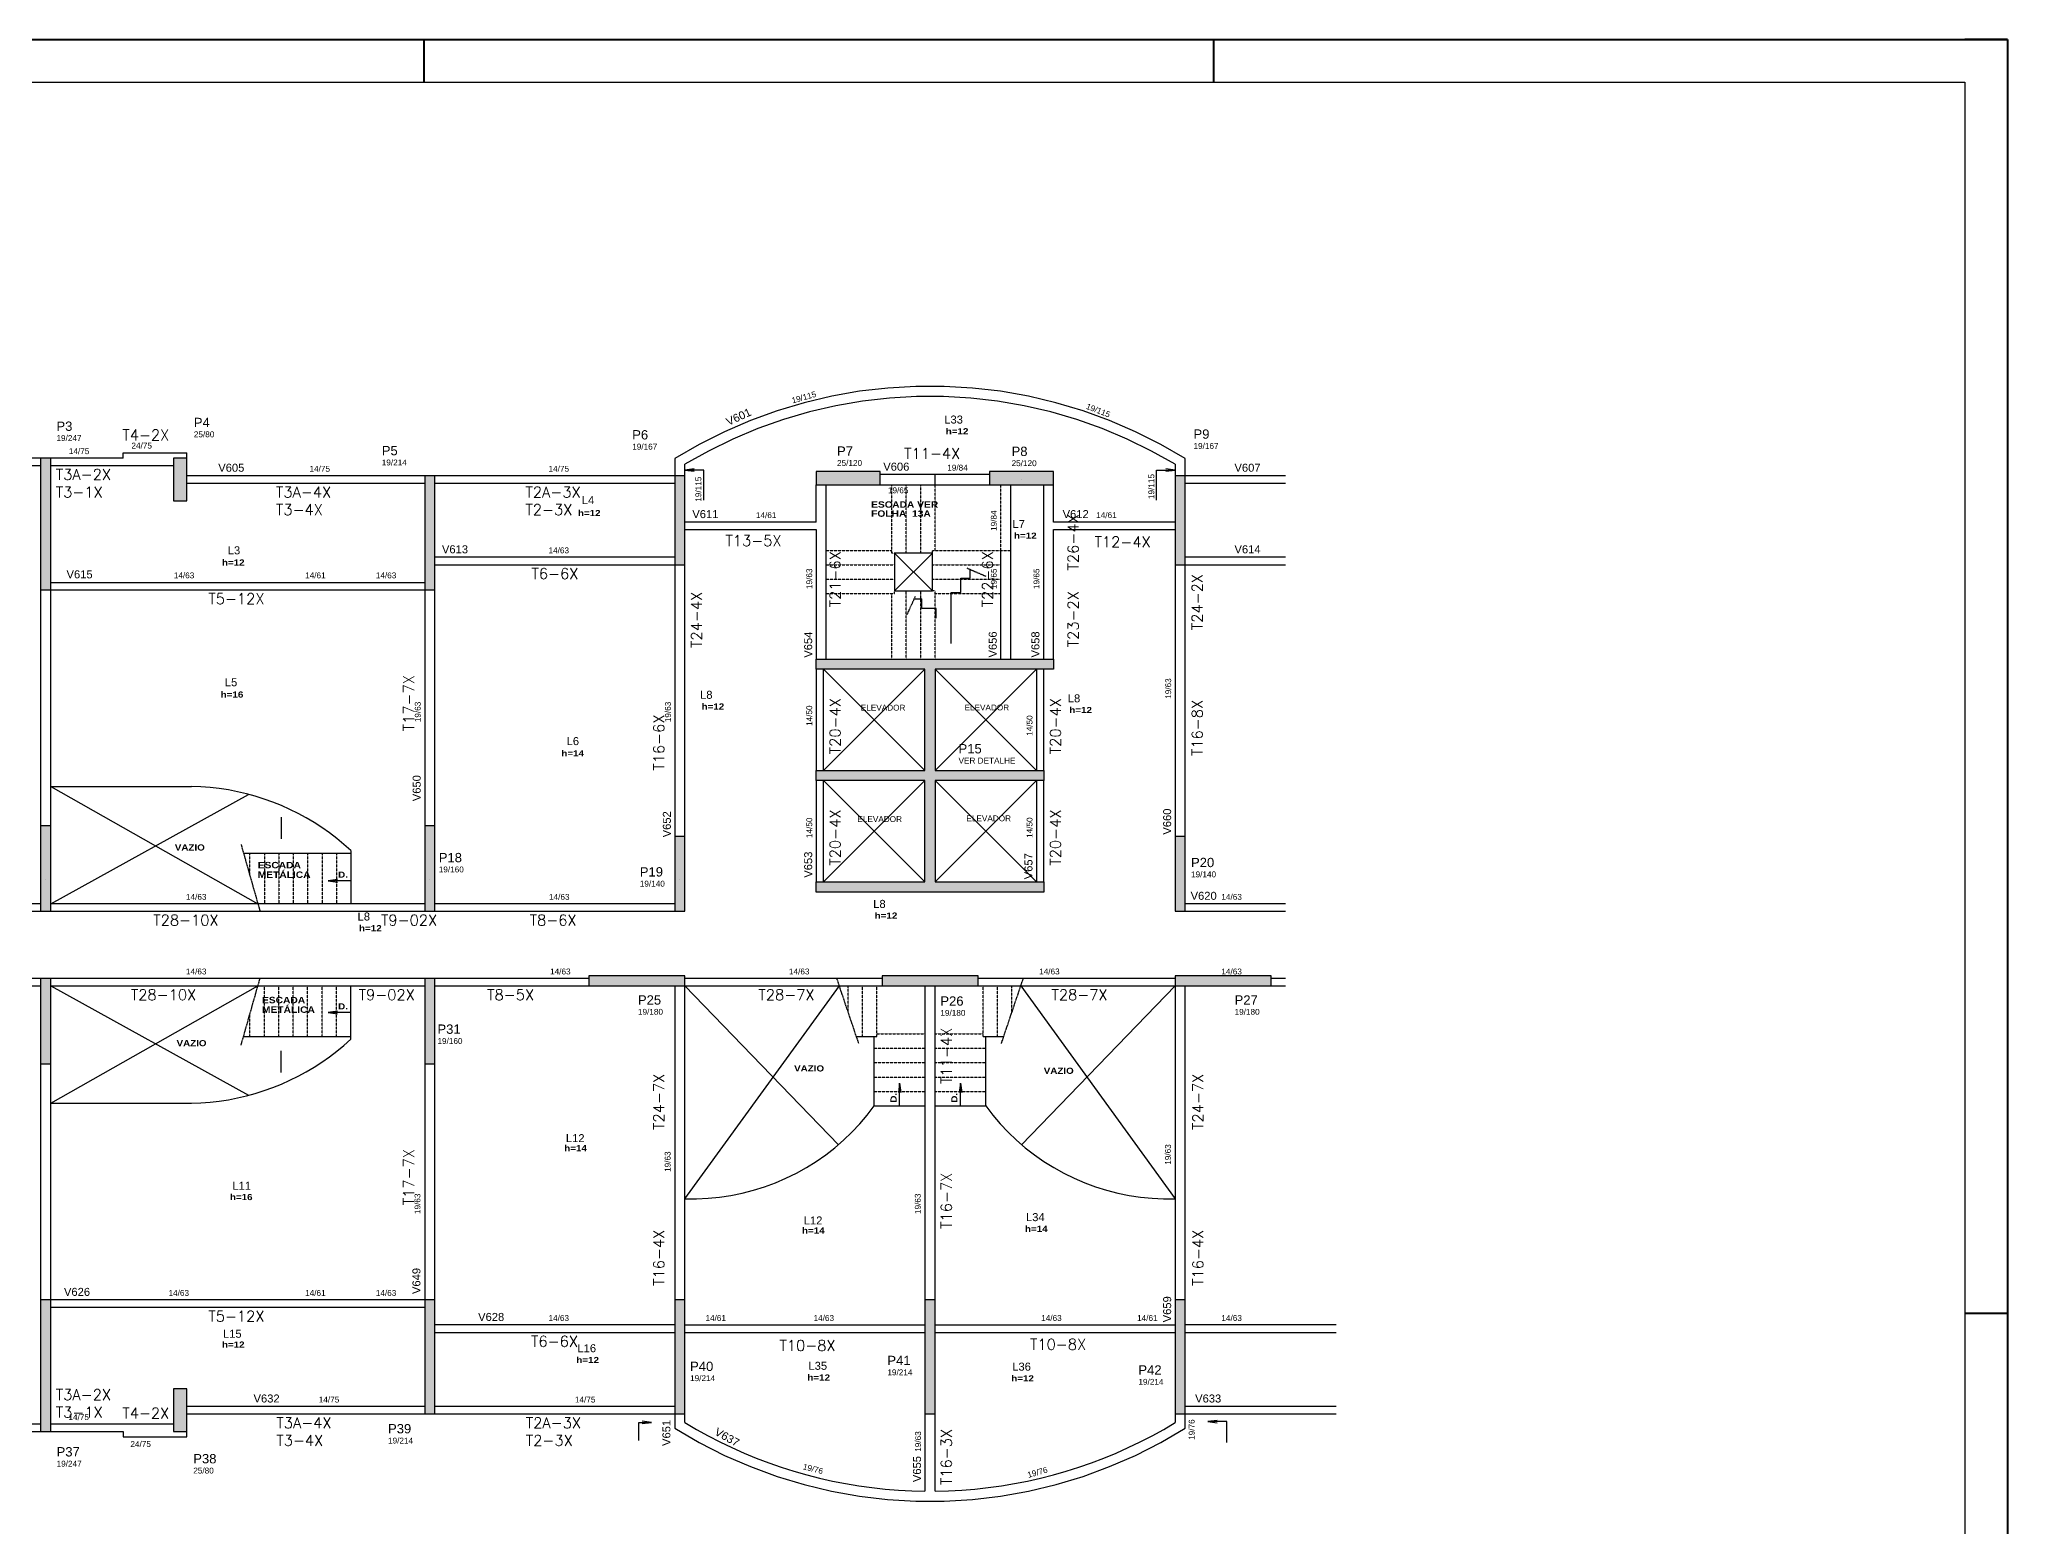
# Model space of a CAD drawing. Extents: x 18655 to 161354, y 153625 to 209880.
# Drawn here: x 20630 to 24320, y 207090 to 209880 of the extents above; entities that cross this region are included whole.
import ezdxf

# ---------------------------------------------------------------- set-up
doc = ezdxf.new("R2010")
doc.units = 0
for name, pattern in [('ESTILO_TQS_0002', [0.4, 0.1, -0.3]), ('ESTILO_TQS_0006', [0.3, 0.2, -0.1]), ('ESTILO_TQS_0007', [2.1, 1.5, -0.2, 0.2, -0.2])]:
    doc.linetypes.add(name, pattern=pattern)
doc.layers.get('0').update_dxf_attribs({"linetype": 'CONTINUOUS'})
doc.layers.add('00 - FELIPE', color=2, linetype='CONTINUOUS', plot=False)
for name, color, linetype in [('8', 111, 'CONTINUOUS'), ('MTH-230', 1, 'CONTINUOUS'), ('MTH-COTAS7', 31, 'CONTINUOUS'), ('MTH-DIM-PILAR', 3, 'CONTINUOUS'), ('MTH-DIM-VIGA', 3, 'CONTINUOUS'), ('MTH-EIXO-215', 1, 'CONTINUOUS'), ('MTH-EIXO-217', 8, 'CONTINUOUS'), ('MTH-FACE-VIGA', 7, 'CONTINUOUS'), ('MTH-PILAR-SEGUE', 5, 'CONTINUOUS'), ('MTH-SOMBRA25', 253, 'CONTINUOUS'), ('MTH-TIT1-PILAR', 5, 'CONTINUOUS'), ('MTH-TIT1-VIGA', 5, 'CONTINUOUS'), ('MTH-TXT-NEGRITO', 5, 'CONTINUOUS'), ('MTH-TXT-NOTAS', 3, 'CONTINUOUS'), ('MTH-VIGA-INVERTIDA', 7, 'ESTILO_TQS_0002')]:
    doc.layers.add(name, color=color, linetype=linetype)
doc.layers.add('FOLHA', color=255, linetype='CONTINUOUS', lineweight=40)
doc.styles.get("Standard").update_dxf_attribs({"font": 'ROMANS.SHX'})
doc.styles.add('TQS_ARIAL', font='arial.ttf')
doc.styles.add('TQS_ARIAL_BLACK', font='ariblk.ttf')

msp = doc.modelspace()

# ---------------------------------------------------------------- linework, layer by layer
at = {"color": 30}
for p, q in [((18855.69, 209799.92), (24239.28, 209799.92)), ((24239.28, 209799.92), (24239.28, 205180.82))]:
    msp.add_line(p, q, dxfattribs=at)
at = {"layer": '00 - FELIPE'}
for p, q in [((21082.91, 208421.31), (21082.91, 208380.81)), ((21082.91, 207942.31), (21082.91, 207982.81))]:
    msp.add_line(p, q, dxfattribs=at)
at = {"layer": 'FOLHA'}
for p, q in [((18654.51, 209880.4), (24319.75, 209880.4)), ((21350.33, 209880.4), (21350.33, 209799.92)), ((22831.02, 209880.4), (22831.02, 209799.92)), ((24319.75, 209880.4), (24239.28, 209880.4)), ((24319.75, 209880.4), (24319.75, 205100.34)), ((24319.75, 207490.37), (24239.28, 207490.37))]:
    msp.add_line(p, q, dxfattribs=at)
at = {"layer": 'MTH-230', "linetype": 'Continuous'}
for p, q in [((22304, 208916.81), (22233, 208845.81)), ((22233, 208916.81), (22304, 208845.81)), ((22100, 208698.81), (22290, 208508.81)), ((22290, 208698.81), (22100, 208508.81)), ((22309, 208698.81), (22499, 208508.81)), ((22499, 208698.81), (22309, 208508.81)), ((20651, 208478.81), (21039.3, 208258.81)), ((20651, 208258.81), (21021.75, 208464.07)), ((22100, 208489.81), (22290, 208299.81)), ((22290, 208489.81), (22100, 208299.81)), ((22309, 208489.81), (22499, 208299.81)), ((22499, 208489.81), (22309, 208299.81)), ((20651, 207884.81), (21039.3, 208104.81)), ((20651, 208104.81), (21021.75, 207899.55)), ((21840, 207705.42), (22129.4, 208104.81)), ((21840, 208104.81), (22127.86, 207806.95)), ((22469.59, 208104.81), (22759, 207705.42)), ((22471.14, 207806.95), (22759, 208104.81))]:
    msp.add_line(p, q, dxfattribs=at)
at = {"layer": 'MTH-COTAS7', "linetype": 'Continuous'}
for points in [[(21875.19, 209016.1), (21875.19, 209072.5), (21840, 209072.5), (21857.35, 209074.78), (21840, 209072.5), (21857.35, 209070.21)], [(21875.19, 209016.1), (21875.19, 209072.5), (21840, 209072.5), (21857.35, 209074.78), (21840, 209072.5), (21857.35, 209070.21)], [(21875.19, 209016.1), (21875.19, 209072.5), (21840, 209072.5), (21857.35, 209074.78), (21840, 209072.5), (21857.35, 209070.21)], [(21875.19, 209016.1), (21875.19, 209072.5), (21840, 209072.5), (21857.35, 209074.78), (21840, 209072.5), (21857.35, 209070.21)], [(22723.81, 209016.1), (22723.81, 209072.5), (22759, 209072.5), (22741.65, 209070.21), (22759, 209072.5), (22741.65, 209074.78)], [(22723.81, 209016.1), (22723.81, 209072.5), (22759, 209072.5), (22741.65, 209070.21), (22759, 209072.5), (22741.65, 209074.78)], [(22723.81, 209016.1), (22723.81, 209072.5), (22759, 209072.5), (22741.65, 209070.21), (22759, 209072.5), (22741.65, 209074.78)], [(22723.81, 209016.1), (22723.81, 209072.5), (22759, 209072.5), (22741.65, 209070.21), (22759, 209072.5), (22741.65, 209074.78)], [(21213.5, 208301.89), (21171.04, 208301.89), (21188.39, 208304.17), (21171.04, 208301.89), (21188.39, 208299.6)], [(21213.5, 208054.81), (21171.04, 208054.81), (21188.39, 208057.09), (21171.04, 208054.81), (21188.39, 208052.53)], [(22242.5, 207879.81), (22242.5, 207922.27), (22244.78, 207904.92), (22242.5, 207922.27), (22240.21, 207904.92)], [(22356.5, 207879.81), (22356.5, 207922.27), (22358.78, 207904.92), (22356.5, 207922.27), (22354.21, 207904.92)], [(21753.37, 207252.12), (21753.37, 207285.95), (21777.26, 207285.95), (21759.91, 207283.66), (21777.26, 207285.95), (21759.91, 207288.23)], [(22856.14, 207248.03), (22856.14, 207287.5), (22820.47, 207287.5), (22837.82, 207289.78), (22820.47, 207287.5), (22837.82, 207285.21)]]:
    msp.add_lwpolyline(points, dxfattribs=at)
at = {"layer": 'MTH-EIXO-215', "linetype": 'Continuous'}
for p, q in [((22356.89, 208842.81), (22356.89, 208869.81)), ((22356.89, 208869.81), (22374.89, 208869.81)), ((22374.89, 208869.81), (22374.89, 208885.89)), ((22269.5, 208830.6), (22284, 208830.6)), ((22284, 208812.6), (22284, 208830.6)), ((22338.89, 208746.96), (22338.89, 208842.81)), ((22338.89, 208842.81), (22356.89, 208842.81)), ((22311, 208812.6), (22284, 208812.6)), ((22311, 208794.6), (22311, 208812.6))]:
    msp.add_line(p, q, dxfattribs=at)
at = {"layer": 'MTH-EIXO-217', "linetype": 'ESTILO_TQS_0007'}
for p, q in [((22368.13, 208888.78), (22404.14, 208873.37)), ((22271.72, 208835.52), (22256.01, 208800.76)), ((21007.77, 208370.03), (21043.27, 208244.81)), ((21007.77, 207993.59), (21043.27, 208118.81)), ((22165.84, 207996.68), (22124.69, 208118.81)), ((22433.15, 207996.68), (22474.31, 208118.81))]:
    msp.add_line(p, q, dxfattribs=at)
at = {"layer": 'MTH-FACE-VIGA', "linetype": 'Continuous'}
for p, q in [((20632, 209094.81), (20537, 209094.81)), ((20787, 209094.81), (20651, 209094.81)), ((20787, 209094.81), (20787, 209104.81)), ((20787, 209104.81), (20906, 209104.81)), ((20906, 209094.81), (20906, 209104.81)), ((21821, 209093.85), (21821, 209072.11)), ((22778, 209072.13), (22778, 209093.85)), ((20436.5, 209080.81), (20632, 209080.81)), ((20458.5, 209080.81), (20632, 209080.81)), ((20651, 209080.81), (20881, 209080.81)), ((21352, 209061.81), (20906, 209061.81)), ((20906, 209047.81), (21352, 209047.81)), ((21821, 209061.81), (21371, 209061.81)), ((21371, 209047.81), (21821, 209047.81)), ((21821, 209072.11), (21821, 209061.81)), ((21840, 209061.81), (21840, 209083.18)), ((22411, 209063.81), (22206, 209063.81)), ((22309, 209044.81), (22309, 209063.81)), ((22759, 209083.18), (22759, 209061.81)), ((22778, 209061.81), (22778, 209072.13)), ((22965.61, 209061.81), (22778, 209061.81)), ((22778, 209047.81), (22965.61, 209047.81)), ((22086, 208974.81), (22086, 209044.81)), ((22105, 208717.81), (22105, 209044.81)), ((22206, 209044.81), (22309, 209044.81)), ((22309, 209044.81), (22411, 209044.81)), ((22451, 208717.81), (22451, 209044.81)), ((22512, 209044.81), (22512, 208974.81)), ((22531, 208974.81), (22531, 209044.81)), ((22086, 208974.81), (21840, 208974.81)), ((22512, 208974.81), (22512, 208960.81)), ((22759, 208974.81), (22531, 208974.81)), ((21840, 208960.81), (22086, 208960.81)), ((22086, 208960.81), (22086, 208717.81)), ((22512, 208960.81), (22512, 208717.81)), ((22531, 208960.81), (22759, 208960.81)), ((22531, 208717.81), (22531, 208960.81)), ((21821, 208908.81), (21371, 208908.81)), ((22432, 208717.81), (22432, 208921.81)), ((22965.61, 208908.81), (22778, 208908.81)), ((21371, 208894.81), (21821, 208894.81)), ((21821, 208894.81), (21821, 208384.81)), ((21840, 208384.81), (21840, 208894.81)), ((22759, 208894.81), (22759, 208384.81)), ((22778, 208384.81), (22778, 208894.81)), ((22778, 208894.81), (22965.61, 208894.81)), ((20632, 208847.81), (20632, 208404.81)), ((20651, 208861.81), (21352, 208861.81)), ((20651, 208404.81), (20651, 208847.81)), ((20651, 208847.81), (21352, 208847.81)), ((21352, 208847.81), (21352, 208404.81)), ((21371, 208404.81), (21371, 208847.81)), ((22086, 208698.81), (22086, 208508.81)), ((22100, 208508.81), (22100, 208698.81)), ((22499, 208698.81), (22499, 208508.81)), ((22513, 208508.81), (22513, 208698.81)), ((20651, 208478.81), (20915, 208478.81)), ((22086, 208489.81), (22086, 208299.81)), ((22100, 208299.81), (22100, 208489.81)), ((22499, 208489.81), (22499, 208299.81)), ((22513, 208299.81), (22513, 208489.81)), ((21012.37, 208353.81), (21213.5, 208353.81)), ((21213.5, 208358.81), (21213.5, 208258.81)), ((20632, 208258.81), (20472.5, 208258.81)), ((20472.5, 208244.81), (20632, 208244.81)), ((21352, 208258.81), (20651, 208258.81)), ((20651, 208244.81), (21352, 208244.81)), ((21821, 208258.81), (21371, 208258.81)), ((21371, 208244.81), (21821, 208244.81)), ((22965.61, 208258.81), (22778, 208258.81)), ((22778, 208244.81), (22965.61, 208244.81)), ((20632, 208118.81), (20472.5, 208118.81)), ((20472.5, 208104.81), (20632, 208104.81)), ((21352, 208118.81), (20651, 208118.81)), ((20651, 208104.81), (21352, 208104.81)), ((21213.5, 208004.81), (21213.5, 208104.81)), ((21660, 208118.81), (21371, 208118.81)), ((21371, 208104.81), (21660, 208104.81)), ((21821, 208104.81), (21821, 207515.81)), ((22209.5, 208118.81), (21840, 208118.81)), ((21840, 208104.81), (22209.5, 208104.81)), ((21840, 207515.81), (21840, 208104.81)), ((22290, 208104.81), (22290, 207515.81)), ((22309, 207515.81), (22309, 208104.81)), ((22759, 208118.81), (22389.5, 208118.81)), ((22389.5, 208104.81), (22759, 208104.81)), ((22759, 208104.81), (22759, 207515.81)), ((22778, 207515.81), (22778, 208104.81)), ((22965.61, 208118.81), (22939, 208118.81)), ((22939, 208104.81), (22965.61, 208104.81)), ((21012.37, 208009.81), (21213.5, 208009.81)), ((22161.42, 208009.81), (22200, 208009.81)), ((22195, 207879.81), (22195, 208009.81)), ((22399, 208009.81), (22437.58, 208009.81)), ((22404, 207879.81), (22404, 208009.81)), ((20632, 207958.81), (20632, 207515.81)), ((20651, 207515.81), (20651, 207958.81)), ((21352, 207958.81), (21352, 207515.81)), ((21371, 207515.81), (21371, 207958.81)), ((20651, 207884.81), (20915, 207884.81)), ((22195, 207879.81), (22290, 207879.81)), ((22309, 207879.81), (22404, 207879.81)), ((21352, 207515.81), (20651, 207515.81)), ((21352, 207501.81), (20651, 207501.81)), ((21821, 207468.81), (21371, 207468.81)), ((21840, 207468.81), (22290, 207468.81)), ((22309, 207468.81), (22759, 207468.81)), ((23060.66, 207468.81), (22778, 207468.81)), ((21371, 207454.81), (21821, 207454.81)), ((21840, 207454.81), (22290, 207454.81)), ((22309, 207454.81), (22759, 207454.81)), ((22778, 207454.81), (23060.66, 207454.81)), ((21352, 207315.81), (20906, 207315.81)), ((21821, 207315.81), (21371, 207315.81)), ((23060.66, 207315.81), (22778, 207315.81)), ((20632, 207282.81), (20436.5, 207282.81)), ((20881, 207282.81), (20651, 207282.81)), ((20906, 207301.81), (21352, 207301.81)), ((21371, 207301.81), (21821, 207301.81)), ((21821, 207301.81), (21821, 207275.01)), ((21840, 207285.62), (21840, 207301.81)), ((22290, 207301.81), (22290, 207156.86)), ((22309, 207156.86), (22309, 207301.81)), ((22759, 207301.81), (22759, 207285.62)), ((22778, 207275.01), (22778, 207301.81)), ((22778, 207301.81), (23060.66, 207301.81)), ((20537, 207268.81), (20632, 207268.81)), ((20651, 207268.81), (20787, 207268.81)), ((20787, 207268.81), (20787, 207258.81)), ((20787, 207258.81), (20906, 207258.81)), ((20906, 207258.81), (20906, 207268.81))]:
    msp.add_line(p, q, dxfattribs=at)
for points in [[(22778, 209093.85), (22732.1, 209120.41), (22684.73, 209144.25), (22636.05, 209165.29), (22586.23, 209183.46), (22535.44, 209198.69), (22483.84, 209210.94), (22431.62, 209220.17), (22378.95, 209226.33), (22326.01, 209229.42), (22272.98, 209229.42), (22220.04, 209226.33), (22167.37, 209220.17), (22115.15, 209210.94), (22063.56, 209198.69), (22012.77, 209183.46), (21962.95, 209165.29), (21914.27, 209144.25), (21866.9, 209120.41), (21821, 209093.85)], [(22759, 209083.18), (22714.74, 209108.14), (22669.12, 209130.53), (22622.31, 209150.28), (22574.44, 209167.33), (22525.68, 209181.62), (22476.19, 209193.12), (22426.12, 209201.77), (22375.63, 209207.55), (22324.9, 209210.45), (22274.09, 209210.45), (22223.36, 209207.55), (22172.88, 209201.77), (22122.81, 209193.12), (22073.32, 209181.62), (22024.56, 209167.33), (21976.69, 209150.28), (21929.88, 209130.53), (21884.26, 209108.14), (21840, 209083.18)], [(22304, 208916.81), (22233, 208916.81), (22233, 208845.81), (22304, 208845.81), (22304, 208916.81)], [(21213.5, 208358.81), (21200.57, 208370.33), (21187.22, 208381.34), (21173.44, 208391.83), (21159.28, 208401.79), (21144.74, 208411.2), (21129.86, 208420.03), (21114.64, 208428.3), (21099.12, 208435.97), (21083.32, 208443.04), (21067.26, 208449.5), (21050.96, 208455.33), (21034.44, 208460.54), (21017.74, 208465.11), (21000.88, 208469.03), (20983.88, 208472.3), (20966.77, 208474.92), (20949.56, 208476.88), (20932.3, 208478.18), (20915, 208478.81)], [(20915, 207884.81), (20932.3, 207885.44), (20949.56, 207886.74), (20966.77, 207888.7), (20983.88, 207891.32), (21000.88, 207894.59), (21017.74, 207898.51), (21034.44, 207903.08), (21050.96, 207908.29), (21067.26, 207914.12), (21083.32, 207920.58), (21099.12, 207927.65), (21114.64, 207935.32), (21129.86, 207943.58), (21144.74, 207952.42), (21159.28, 207961.83), (21173.44, 207971.78), (21187.22, 207982.28), (21200.57, 207993.29), (21213.5, 208004.81)], [(21840, 207705.42), (21861.66, 207705.32), (21883.29, 207706.32), (21904.85, 207708.43), (21926.27, 207711.65), (21947.5, 207715.96), (21968.48, 207721.35), (21989.16, 207727.8), (22009.48, 207735.31), (22029.38, 207743.86), (22048.82, 207753.41), (22067.75, 207763.94), (22086.11, 207775.43), (22103.86, 207787.85), (22120.95, 207801.16), (22137.34, 207815.33), (22152.97, 207830.32), (22167.82, 207846.09), (22181.84, 207862.6), (22195, 207879.81)], [(22404, 207879.81), (22417.15, 207862.6), (22431.17, 207846.09), (22446.02, 207830.32), (22461.66, 207815.33), (22478.05, 207801.16), (22495.13, 207787.85), (22512.88, 207775.43), (22531.25, 207763.94), (22550.17, 207753.41), (22569.62, 207743.86), (22589.52, 207735.31), (22609.84, 207727.8), (22630.52, 207721.35), (22651.5, 207715.96), (22672.72, 207711.65), (22694.15, 207708.43), (22715.7, 207706.32), (22737.34, 207705.32), (22759, 207705.42)], [(21840, 207285.62), (21861.48, 207272.96), (21883.31, 207260.91), (21905.46, 207249.49), (21927.94, 207238.69), (21950.7, 207228.53), (21973.75, 207219.02), (21997.05, 207210.16), (22020.6, 207201.96), (22044.36, 207194.43), (22068.33, 207187.57), (22092.48, 207181.39), (22116.8, 207175.89), (22141.26, 207171.09), (22165.85, 207166.97), (22190.55, 207163.55), (22215.33, 207160.83), (22240.18, 207158.8), (22265.08, 207157.48), (22290, 207156.86)], [(22309, 207156.86), (22333.92, 207157.48), (22358.82, 207158.8), (22383.67, 207160.83), (22408.45, 207163.55), (22433.14, 207166.97), (22457.73, 207171.09), (22482.2, 207175.89), (22506.51, 207181.39), (22530.67, 207187.57), (22554.64, 207194.43), (22578.4, 207201.96), (22601.95, 207210.16), (22625.25, 207219.02), (22648.3, 207228.53), (22671.06, 207238.69), (22693.53, 207249.49), (22715.69, 207260.91), (22737.52, 207272.96), (22759, 207285.62)], [(21821, 207275.01), (21866.82, 207248.22), (21914.13, 207224.17), (21962.78, 207202.94), (22012.59, 207184.6), (22063.39, 207169.22), (22115.01, 207156.86), (22167.26, 207147.54), (22219.97, 207141.32), (22272.96, 207138.2), (22326.04, 207138.2), (22379.02, 207141.32), (22431.73, 207147.54), (22483.99, 207156.86), (22535.61, 207169.22), (22586.41, 207184.6), (22636.22, 207202.94), (22684.86, 207224.17), (22732.18, 207248.22), (22778, 207275.01)]]:
    msp.add_lwpolyline(points, dxfattribs=at)
at = {"layer": 'MTH-PILAR-SEGUE', "linetype": 'Continuous'}
for p, q in [((22471, 209054.31), (22471, 209054.31)), ((20641.5, 208304.81), (20641.5, 208304.81)), ((21361.5, 208304.81), (21361.5, 208304.81)), ((21830.5, 208304.81), (21830.5, 208304.81))]:
    msp.add_line(p, q, dxfattribs=at)
for points in [[(20632, 208847.81), (20651, 208847.81), (20651, 209094.81), (20632, 209094.81), (20632, 208847.81)], [(20881, 209014.81), (20906, 209014.81), (20906, 209094.81), (20881, 209094.81), (20881, 209014.81)], [(21352, 208847.81), (21371, 208847.81), (21371, 209061.81), (21352, 209061.81), (21352, 208847.81)], [(21821, 208894.81), (21840, 208894.81), (21840, 209061.81), (21821, 209061.81), (21821, 208894.81)], [(22206, 209044.81), (22206, 209069.81), (22086, 209069.81), (22086, 209044.81), (22206, 209044.81)], [(22531, 209044.81), (22531, 209069.81), (22411, 209069.81), (22411, 209044.81), (22531, 209044.81)], [(22759, 208894.81), (22778, 208894.81), (22778, 209061.81), (22759, 209061.81), (22759, 208894.81)], [(22290, 208299.81), (22290, 208489.81), (22086, 208489.81), (22086, 208508.81), (22290, 208508.81), (22290, 208698.81), (22086, 208698.81), (22086, 208717.81), (22531, 208717.81), (22531, 208698.81), (22309, 208698.81), (22309, 208508.81), (22513, 208508.81), (22513, 208489.81), (22309, 208489.81), (22309, 208299.81), (22513, 208299.81), (22513, 208280.81), (22086, 208280.81), (22086, 208299.81), (22290, 208299.81)], [(20632, 208244.81), (20651, 208244.81), (20651, 208404.81), (20632, 208404.81), (20632, 208244.81)], [(21352, 208244.81), (21371, 208244.81), (21371, 208404.81), (21352, 208404.81), (21352, 208244.81)], [(21821, 208244.81), (21840, 208244.81), (21840, 208384.81), (21821, 208384.81), (21821, 208244.81)], [(22759, 208244.81), (22778, 208244.81), (22778, 208384.81), (22759, 208384.81), (22759, 208244.81)], [(20632, 207958.81), (20651, 207958.81), (20651, 208118.81), (20632, 208118.81), (20632, 207958.81)], [(21352, 207958.81), (21371, 207958.81), (21371, 208118.81), (21352, 208118.81), (21352, 207958.81)], [(21660, 208123.81), (21660, 208104.81), (21840, 208104.81), (21840, 208123.81), (21660, 208123.81)], [(22209.5, 208123.81), (22209.5, 208104.81), (22389.5, 208104.81), (22389.5, 208123.81), (22209.5, 208123.81)], [(22759, 208123.81), (22759, 208104.81), (22939, 208104.81), (22939, 208123.81), (22759, 208123.81)], [(20632, 207268.81), (20651, 207268.81), (20651, 207515.81), (20632, 207515.81), (20632, 207268.81)], [(21352, 207301.81), (21371, 207301.81), (21371, 207515.81), (21352, 207515.81), (21352, 207301.81)], [(21821, 207301.81), (21840, 207301.81), (21840, 207515.81), (21821, 207515.81), (21821, 207301.81)], [(22290, 207301.81), (22309, 207301.81), (22309, 207515.81), (22290, 207515.81), (22290, 207301.81)], [(22759, 207301.81), (22778, 207301.81), (22778, 207515.81), (22759, 207515.81), (22759, 207301.81)], [(20881, 207268.81), (20906, 207268.81), (20906, 207348.81), (20881, 207348.81), (20881, 207268.81)]]:
    msp.add_lwpolyline(points, dxfattribs=at)
at = {"layer": 'MTH-SOMBRA25', "linetype": 'Continuous'}
for points in [[(20632, 208847.81), (20651, 208847.81), (20651, 209094.81)], [(20632, 208847.81), (20651, 209094.81), (20632, 209094.81)], [(20632, 208847.81), (20632, 209094.81), (20632, 208847.81)], [(20881, 209014.81), (20906, 209014.81), (20906, 209094.81)], [(20881, 209014.81), (20906, 209094.81), (20881, 209094.81)], [(20881, 209014.81), (20881, 209094.81), (20881, 209014.81)], [(21352, 208847.81), (21371, 208847.81), (21371, 209061.81)], [(21352, 208847.81), (21371, 209061.81), (21352, 209061.81)], [(21352, 208847.81), (21352, 209061.81), (21352, 208847.81)], [(21821, 208894.81), (21840, 208894.81), (21840, 209061.81)], [(21821, 208894.81), (21840, 209061.81), (21821, 209061.81)], [(21821, 208894.81), (21821, 209061.81), (21821, 208894.81)], [(22206, 209044.81), (22206, 209069.81), (22086, 209069.81)], [(22206, 209044.81), (22086, 209069.81), (22086, 209044.81)], [(22531, 209044.81), (22531, 209069.81), (22411, 209069.81)], [(22531, 209044.81), (22411, 209069.81), (22411, 209044.81)], [(22759, 208894.81), (22778, 208894.81), (22778, 209061.81)], [(22759, 208894.81), (22778, 209061.81), (22759, 209061.81)], [(22759, 208894.81), (22759, 209061.81), (22759, 208894.81)], [(22206, 209044.81), (22086, 209044.81), (22206, 209044.81)], [(22531, 209044.81), (22411, 209044.81), (22531, 209044.81)], [(22531, 208717.81), (22290, 208698.81), (22086, 208698.81)], [(22531, 208717.81), (22086, 208698.81), (22086, 208717.81)], [(22309, 208698.81), (22290, 208698.81), (22531, 208717.81)], [(22309, 208698.81), (22531, 208717.81), (22531, 208698.81)], [(22309, 208698.81), (22290, 208508.81), (22290, 208698.81)], [(22309, 208489.81), (22290, 208508.81), (22309, 208698.81)], [(22309, 208508.81), (22309, 208489.81), (22309, 208698.81)], [(22290, 208508.81), (22290, 208489.81), (22086, 208489.81)], [(22290, 208508.81), (22086, 208489.81), (22086, 208508.81)], [(22309, 208299.81), (22290, 208299.81), (22290, 208508.81)], [(22290, 208299.81), (22290, 208489.81), (22290, 208508.81)], [(22309, 208489.81), (22309, 208299.81), (22290, 208508.81)], [(22309, 208508.81), (22513, 208508.81), (22513, 208489.81)], [(22309, 208508.81), (22513, 208489.81), (22309, 208489.81)], [(20632, 208244.81), (20651, 208244.81), (20651, 208404.81)], [(20632, 208244.81), (20651, 208404.81), (20632, 208404.81)], [(20632, 208244.81), (20632, 208404.81), (20632, 208244.81)], [(21352, 208244.81), (21371, 208244.81), (21371, 208404.81)], [(21352, 208244.81), (21371, 208404.81), (21352, 208404.81)], [(21352, 208244.81), (21352, 208404.81), (21352, 208244.81)], [(21821, 208244.81), (21840, 208244.81), (21840, 208384.81)], [(21821, 208244.81), (21840, 208384.81), (21821, 208384.81)], [(21821, 208244.81), (21821, 208384.81), (21821, 208244.81)], [(22759, 208244.81), (22778, 208244.81), (22778, 208384.81)], [(22759, 208244.81), (22778, 208384.81), (22759, 208384.81)], [(22759, 208244.81), (22759, 208384.81), (22759, 208244.81)], [(22086, 208280.81), (22086, 208299.81), (22290, 208299.81)], [(22086, 208280.81), (22290, 208299.81), (22513, 208280.81)], [(22513, 208280.81), (22290, 208299.81), (22309, 208299.81)], [(22513, 208299.81), (22513, 208280.81), (22309, 208299.81)], [(20632, 207958.81), (20651, 207958.81), (20651, 208118.81)], [(20632, 207958.81), (20651, 208118.81), (20632, 208118.81)], [(20632, 207958.81), (20632, 208118.81), (20632, 207958.81)], [(21352, 207958.81), (21371, 207958.81), (21371, 208118.81)], [(21352, 207958.81), (21371, 208118.81), (21352, 208118.81)], [(21352, 207958.81), (21352, 208118.81), (21352, 207958.81)], [(21660, 208123.81), (21660, 208104.81), (21840, 208104.81)], [(21660, 208123.81), (21840, 208104.81), (21840, 208123.81)], [(21660, 208123.81), (21840, 208123.81), (21660, 208123.81)], [(22209.5, 208123.81), (22209.5, 208104.81), (22389.5, 208104.81)], [(22209.5, 208123.81), (22389.5, 208104.81), (22389.5, 208123.81)], [(22209.5, 208123.81), (22389.5, 208123.81), (22209.5, 208123.81)], [(22759, 208123.81), (22759, 208104.81), (22939, 208104.81)], [(22759, 208123.81), (22939, 208104.81), (22939, 208123.81)], [(22759, 208123.81), (22939, 208123.81), (22759, 208123.81)], [(20632, 207268.81), (20651, 207268.81), (20651, 207515.81)], [(20632, 207268.81), (20651, 207515.81), (20632, 207515.81)], [(20632, 207268.81), (20632, 207515.81), (20632, 207268.81)], [(21352, 207301.81), (21371, 207301.81), (21371, 207515.81)], [(21352, 207301.81), (21371, 207515.81), (21352, 207515.81)], [(21352, 207301.81), (21352, 207515.81), (21352, 207301.81)], [(21821, 207301.81), (21840, 207301.81), (21840, 207515.81)], [(21821, 207301.81), (21840, 207515.81), (21821, 207515.81)], [(21821, 207301.81), (21821, 207515.81), (21821, 207301.81)], [(22290, 207301.81), (22309, 207301.81), (22309, 207515.81)], [(22290, 207301.81), (22309, 207515.81), (22290, 207515.81)], [(22290, 207301.81), (22290, 207515.81), (22290, 207301.81)], [(22759, 207301.81), (22778, 207301.81), (22778, 207515.81)], [(22759, 207301.81), (22778, 207515.81), (22759, 207515.81)], [(22759, 207301.81), (22759, 207515.81), (22759, 207301.81)], [(20881, 207268.81), (20906, 207268.81), (20906, 207348.81)], [(20881, 207268.81), (20906, 207348.81), (20881, 207348.81)], [(20881, 207268.81), (20881, 207348.81), (20881, 207268.81)]]:
    msp.add_solid(points, dxfattribs=at)
at = {"layer": 'MTH-VIGA-INVERTIDA', "linetype": 'ESTILO_TQS_0006'}
for p, q in [((22228, 208916.81), (22228, 209044.81)), ((22255, 208916.81), (22255, 209044.81)), ((22282, 208916.81), (22282, 209044.81)), ((22309, 208921.81), (22309, 209044.81)), ((22432, 208921.81), (22432, 209044.81)), ((22105, 208921.81), (22228, 208921.81)), ((22233, 208916.81), (22228, 208916.81)), ((22304, 208921.81), (22451, 208921.81)), ((22304, 208916.81), (22304, 208921.81)), ((22105, 208894.81), (22233, 208894.81)), ((22105, 208867.81), (22233, 208867.81)), ((22304, 208894.81), (22432, 208894.81)), ((22304, 208867.81), (22432, 208867.81)), ((22105, 208840.81), (22233, 208840.81)), ((22228, 208717.81), (22228, 208840.81)), ((22233, 208840.81), (22233, 208845.81)), ((22255, 208717.81), (22255, 208845.81)), ((22282, 208717.81), (22282, 208845.81)), ((22309, 208845.81), (22304, 208845.81)), ((22309, 208717.81), (22309, 208845.81)), ((22309, 208840.81), (22432, 208840.81)), ((21024.5, 208311.01), (21024.5, 208353.81)), ((21051.5, 208353.81), (21051.5, 208258.81)), ((21078.5, 208353.81), (21078.5, 208258.81)), ((21105.5, 208353.81), (21105.5, 208258.81)), ((21132.5, 208353.81), (21132.5, 208258.81)), ((21159.5, 208353.81), (21159.5, 208258.81)), ((21186.5, 208353.81), (21186.5, 208258.81)), ((21051.5, 208009.81), (21051.5, 208104.81)), ((21078.5, 208009.81), (21078.5, 208104.81)), ((21105.5, 208009.81), (21105.5, 208104.81)), ((21132.5, 208009.81), (21132.5, 208104.81)), ((21159.5, 208009.81), (21159.5, 208104.81)), ((21186.5, 208009.81), (21186.5, 208104.81)), ((22146, 208055.57), (22146, 208104.81)), ((22173, 208009.81), (22173, 208104.81)), ((22200, 208009.81), (22200, 208104.81)), ((22399, 208009.81), (22399, 208104.81)), ((22426, 208009.81), (22426, 208104.81)), ((22453, 208055.57), (22453, 208104.81)), ((21024.5, 208009.81), (21024.5, 208052.6)), ((22200, 208014.81), (22290, 208014.81)), ((22309, 208014.81), (22399, 208014.81)), ((22195, 207987.81), (22290, 207987.81)), ((22309, 207987.81), (22404, 207987.81)), ((22195, 207960.81), (22290, 207960.81)), ((22309, 207960.81), (22404, 207960.81)), ((22195, 207933.81), (22290, 207933.81)), ((22195, 207906.81), (22290, 207906.81)), ((22309, 207933.81), (22404, 207933.81)), ((22309, 207906.81), (22404, 207906.81))]:
    msp.add_line(p, q, dxfattribs=at)

# ---------------------------------------------------------------- texts
at = {"layer": '8', "color": 1, "linetype": 'Continuous'}
for s, p in [('T4-2X', (20785.16, 209128.19)), ('T11-4X', (22250.89, 209093.35)), ('T3A-2X', (20660.43, 209054.03)), ('T3-1X', (20660.43, 209021.07)), ('T3A-4X', (21073.13, 209021.03)), ('T2A-3X', (21540.88, 209021.03)), ('T3-4X', (21073.13, 208988.07)), ('T2-3X', (21540.88, 208988.07)), ('T13-5X', (21915.89, 208929.9)), ('T12-4X', (22607.89, 208927.55)), ('T6-6X', (21552.19, 208868.03)), ('T5-12X', (20946.38, 208821.03)), ('T9-02X', (21270.16, 208218.03)), ('T8-6X', (21548.89, 208218.03)), ('T9-02X', (21228.21, 208078.03)), ('T8-5X', (21469.14, 208078.03)), ('T5-12X', (20946.38, 207475.03)), ('T6-6X', (21551.44, 207428.03)), ('T10-8X', (22017.14, 207420.12)), ('T10-8X', (22486.89, 207422.31)), ('T3A-2X', (20660.43, 207327.86)), ('T3-1X', (20660.43, 207294.89)), ('T4-2X', (20785.16, 207293.34)), ('T3A-4X', (21073.88, 207275.03)), ('T2A-3X', (21541.63, 207275.03)), ('T3-4X', (21073.88, 207242.07)), ('T2-3X', (21541.63, 207242.07))]:
    msp.add_text(s, height=20.16, dxfattribs=at).set_placement(p)
for s, p in [('T26-4X', (22577.82, 208884.08)), ('T21-6X', (22131.55, 208815)), ('T22-6X', (22417.48, 208815)), ('T24-2X', (22810.53, 208772.13)), ('T24-4X', (21871.55, 208738.72)), ('T23-2X', (22577.82, 208739.99)), ('T17-7X', (21332.09, 208582.45)), ('T20-4X', (22131.55, 208539.3)), ('T20-4X', (22544.55, 208539.3)), ('T16-6X', (21801.09, 208508.51)), ('T16-8X', (22810.53, 208536.02)), ('T20-4X', (22131.55, 208330.3)), ('T20-4X', (22544.55, 208330.3)), ('T17-7X', (21332.09, 207693.45)), ('T16-7X', (22340.14, 207649.11)), ('T16-4X', (21801.09, 207542.11)), ('T16-4X', (22811.83, 207542.11)), ('T16-3X', (22340.14, 207168.4))]:
    msp.add_text(s, height=20.16, rotation=90, dxfattribs=at).set_placement(p)
at = {"layer": '8', "color": 2, "linetype": 'Continuous'}
for s, p in [('T28-10X', (20843.12, 208218.03)), ('T28-10X', (20801.17, 208078.03)), ('T28-7X', (21977.64, 208078.03)), ('T28-7X', (22527.14, 208078.03))]:
    msp.add_text(s, height=20.16, dxfattribs=at).set_placement(p)
for s, p in [('T11-4X', (22340.14, 207921.03)), ('T24-7X', (21801.09, 207834.64)), ('T24-7X', (22811.83, 207834.64))]:
    msp.add_text(s, height=20.16, rotation=90, dxfattribs=at).set_placement(p)
at = {"layer": 'MTH-DIM-PILAR', "linetype": 'Continuous', "style": 'TQS_ARIAL'}
for s, p in [('19/247', (20661.62, 209126.94)), ('25/80', (20919.21, 209133.93)), ('19/167', (21741.08, 209110.84)), ('19/167', (22793.38, 209112.17)), ('19/214', (21271.55, 209081.11)), ('25/120', (22125.05, 209080.23)), ('25/120', (22452.31, 209079.81)), ('VER DETALHE', (22352.87, 208521.92)), ('19/160', (21378.42, 208317.69)), ('19/140', (22788.76, 208308.52)), ('19/140', (21755.3, 208290.99)), ('19/180', (21751.81, 208050.68)), ('19/180', (22318.82, 208048.69)), ('19/180', (22870.4, 208050.59)), ('19/160', (21375.95, 207995.9)), ('19/214', (21849.58, 207363.4)), ('19/214', (22219.5, 207374.39)), ('19/214', (22690.1, 207356.58)), ('19/214', (21283.3, 207246.37)), ('19/247', (20661.91, 207203.04)), ('25/80', (20918.13, 207190.13))]:
    msp.add_text(s, height=11, dxfattribs=at).set_placement(p)
at = {"layer": 'MTH-DIM-VIGA', "linetype": 'Continuous', "style": 'TQS_ARIAL'}
for s, rotation, p in [('19/115', 15.77, (22041.89, 209197.38)), ('19/115', 338.77, (22590.83, 209187.7)), ('19/115', 90, (21870.53, 209013.05)), ('19/115', 90, (22719.81, 209018.01)), ('19/84', 90, (22424.5, 208958.23)), ('19/63', 90, (22078.5, 208849.31)), ('19/65', 90, (22424.5, 208849.31)), ('19/65', 90, (22504.5, 208849.31)), ('19/63', 90, (22751.5, 208643.31)), ('19/63', 90, (21344.5, 208599.43)), ('19/63', 90, (21813.5, 208599.43)), ('14/50', 90, (22078.5, 208592.42)), ('14/50', 90, (22491.5, 208573.81)), ('14/50', 90, (22491.5, 208382.41)), ('14/50', 90, (22078.5, 208382.16)), ('19/63', 90, (21813, 207755.85)), ('19/63', 90, (22751, 207769.28)), ('19/63', 90, (21344, 207676.81)), ('19/63', 90, (22282, 207676.81)), ('19/76', 90, (22795.45, 207253.19)), ('19/63', 90, (22282.5, 207230.87)), ('19/76', 345.792, (22060.08, 207198.17)), ('19/76', 15.792, (22483.78, 207181.81))]:
    msp.add_text(s, height=11, rotation=rotation, dxfattribs=at).set_placement(p)
for s, p in [('24/75', (20802.21, 209112.81)), ('14/75', (20684.85, 209102.31)), ('14/75', (21136, 209069.31)), ('14/75', (21584.2, 209069.31)), ('19/84', (22331.69, 209071.31)), ('19/65', (22220.49, 209028.9)), ('14/61', (21973, 208982.31)), ('14/61', (22610.92, 208982.31)), ('14/63', (21584.2, 208916.31)), ('14/63', (20881.61, 208869.31)), ('14/61', (21127.83, 208869.31)), ('14/63', (21260.38, 208869.31)), ('14/63', (20904.47, 208266.31)), ('14/63', (21585.11, 208266.31)), ('14/63', (22845.66, 208266.31)), ('14/63', (20904.47, 208126.31)), ('14/63', (21587.11, 208126.31)), ('14/63', (22035, 208126.31)), ('14/63', (22504, 208126.31)), ('14/63', (22845.66, 208126.31)), ('14/63', (20871.79, 207523.31)), ('14/61', (21127.83, 207523.31)), ('14/63', (21260.38, 207523.31)), ('14/63', (21584.2, 207476.31)), ('14/61', (21878.4, 207476.31)), ('14/63', (22081.07, 207476.31)), ('14/63', (22507.85, 207476.31)), ('14/61', (22687.61, 207476.31)), ('14/63', (22845.66, 207476.31)), ('14/75', (21153.4, 207323.31)), ('14/75', (21633.7, 207323.31)), ('14/75', (20684.08, 207290.31)), ('24/75', (20800.29, 207239.81))]:
    msp.add_text(s, height=11, dxfattribs=at).set_placement(p)
at = {"layer": 'MTH-TIT1-PILAR', "linetype": 'Continuous', "style": 'TQS_ARIAL'}
for s, p in [('P3', (20661.62, 209145.94)), ('P4', (20919.21, 209152.93)), ('P6', (21741.08, 209129.84)), ('P9', (22793.38, 209131.17)), ('P5', (21271.55, 209100.11)), ('P7', (22125.05, 209099.23)), ('P8', (22452.31, 209098.81)), ('P15', (22352.87, 208540.92)), ('P18', (21378.42, 208336.69)), ('P19', (21755.3, 208309.99)), ('P20', (22788.76, 208327.52)), ('P25', (21751.81, 208069.68)), ('P26', (22318.82, 208067.69)), ('P27', (22870.4, 208069.59)), ('P31', (21375.95, 208014.9)), ('P40', (21849.58, 207382.4)), ('P41', (22219.5, 207393.39)), ('P42', (22690.1, 207375.58)), ('P39', (21283.3, 207265.37)), ('P37', (20661.91, 207222.04)), ('P38', (20918.13, 207209.13))]:
    msp.add_text(s, height=17.5, dxfattribs=at).set_placement(p)
at = {"layer": 'MTH-TIT1-VIGA', "linetype": 'Continuous', "style": 'TQS_ARIAL'}
for s, rotation, p in [('V601', 24.76992, (21921.42, 209155.25)), ('V654', 90, (22078.5, 208720.46)), ('V656', 90, (22424.5, 208720.81)), ('V658', 90, (22504.5, 208720.81)), ('V650', 90, (21344.5, 208451.23)), ('V652', 90, (21813.5, 208383.51)), ('V660', 90, (22751.5, 208388.49)), ('V653', 90, (22078.5, 208307.77)), ('V657', 90, (22491.5, 208304.81)), ('V649', 90, (21344, 207526.79)), ('V659', 90, (22751.5, 207473.74)), ('V651', 90, (21812.66, 207241.81)), ('V637', 330.79214, (21894, 207263.61)), ('V655', 90, (22282.5, 207173.94))]:
    msp.add_text(s, height=15, rotation=rotation, dxfattribs=at).set_placement(p)
for s, p in [('L33', (22326.17, 209159.67)), ('V605', (20964.98, 209069.31)), ('V606', (22211.77, 209071.31)), ('V607', (22870.17, 209069.31)), ('L4', (21646.53, 209008.46)), ('V611', (21853.76, 208982.31)), ('L7', (22454.06, 208963.76)), ('V612', (22548, 208982.31)), ('L3', (20982.84, 208914.36)), ('V613', (21384.37, 208916.31)), ('V614', (22870.17, 208916.31)), ('V615', (20680.52, 208869.31)), ('L5', (20977.39, 208666.92)), ('L8', (21868.34, 208643.32)), ('L8', (22557.76, 208636.73)), ('L6', (21618.13, 208556.46)), ('V620', (22788, 208266.31)), ('L8', (21226.19, 208227.45)), ('L8', (22192.95, 208251.11)), ('L12', (21616.76, 207811.68)), ('L11', (20991.37, 207722.33)), ('L12', (22062.67, 207657.22)), ('L34', (22479.33, 207663.51)), ('V626', (20675.72, 207523.31)), ('V628', (21452.17, 207476.31)), ('L15', (20973.83, 207444.76)), ('L16', (21638.36, 207417.58)), ('L35', (22071.48, 207384.64)), ('L36', (22453.59, 207383.07)), ('V632', (21031.11, 207323.31)), ('V633', (22796.45, 207323.31))]:
    msp.add_text(s, height=15, dxfattribs=at).set_placement(p)
at = {"layer": 'MTH-TXT-NEGRITO', "color": 3, "linetype": 'Continuous', "style": 'TQS_ARIAL_BLACK'}
for s, height, p in [('h=12', 11.5, (22328.98, 209139.51)), ('ESCADA VER', 12, (22188.98, 209001.76)), ('h=12', 11.5, (21639.27, 208986.04)), ('FOLHA  13A', 12, (22188.98, 208984.76)), ('h=12', 11.5, (22456.87, 208943.61)), ('h=12', 11.5, (20971.88, 208893.27)), ('h=16', 11.5, (20969.59, 208645.58)), ('h=12', 11.5, (21871.15, 208623.17)), ('h=12', 11.5, (22560.57, 208616.57)), ('h=14', 11.5, (21608.39, 208535.3)), ('VAZIO', 11.5, (20883.56, 208358.71)), ('ESCADA', 12, (21038.96, 208325.41)), ('METÁLICA', 12, (21038.96, 208307.41)), ('D.', 11.5, (21189.67, 208307.67)), ('h=12', 11.5, (22195.76, 208230.96)), ('h=12', 11.5, (21229, 208207.29)), ('ESCADA', 12, (21046.97, 208072.24)), ('METÁLICA', 12, (21046.97, 208054.24)), ('D.', 11.5, (21189.67, 208060.59)), ('VAZIO', 11.5, (20886.82, 207991.61)), ('VAZIO', 11.5, (22044.62, 207944.25)), ('VAZIO', 11.5, (22512.65, 207939.79)), ('h=14', 11.5, (21613.58, 207794.62)), ('h=16', 11.5, (20986.84, 207702.94)), ('h=14', 11.5, (22059.49, 207640.17)), ('h=14', 11.5, (22477.41, 207643.34)), ('h=12', 11.5, (20971.88, 207426.22)), ('h=12', 11.5, (21636.43, 207397.34)), ('h=12', 11.5, (22069.57, 207364.47)), ('h=12', 11.5, (22451.68, 207362.9))]:
    msp.add_text(s, height=height, dxfattribs=at).set_placement(p)
for p in [(22236.72, 207885.8), (22350.72, 207885.8)]:
    msp.add_text('D.', height=11.5, rotation=90, dxfattribs=at).set_placement(p)
at = {"layer": 'MTH-TXT-NOTAS', "linetype": 'Continuous', "style": 'TQS_ARIAL'}
for p in [(22169.63, 208621.19), (22364.06, 208621.55), (22163.23, 208412.19), (22367.61, 208413.61)]:
    msp.add_text('ELEVADOR', height=11, dxfattribs=at).set_placement(p)

doc.saveas('drawing.dxf')
